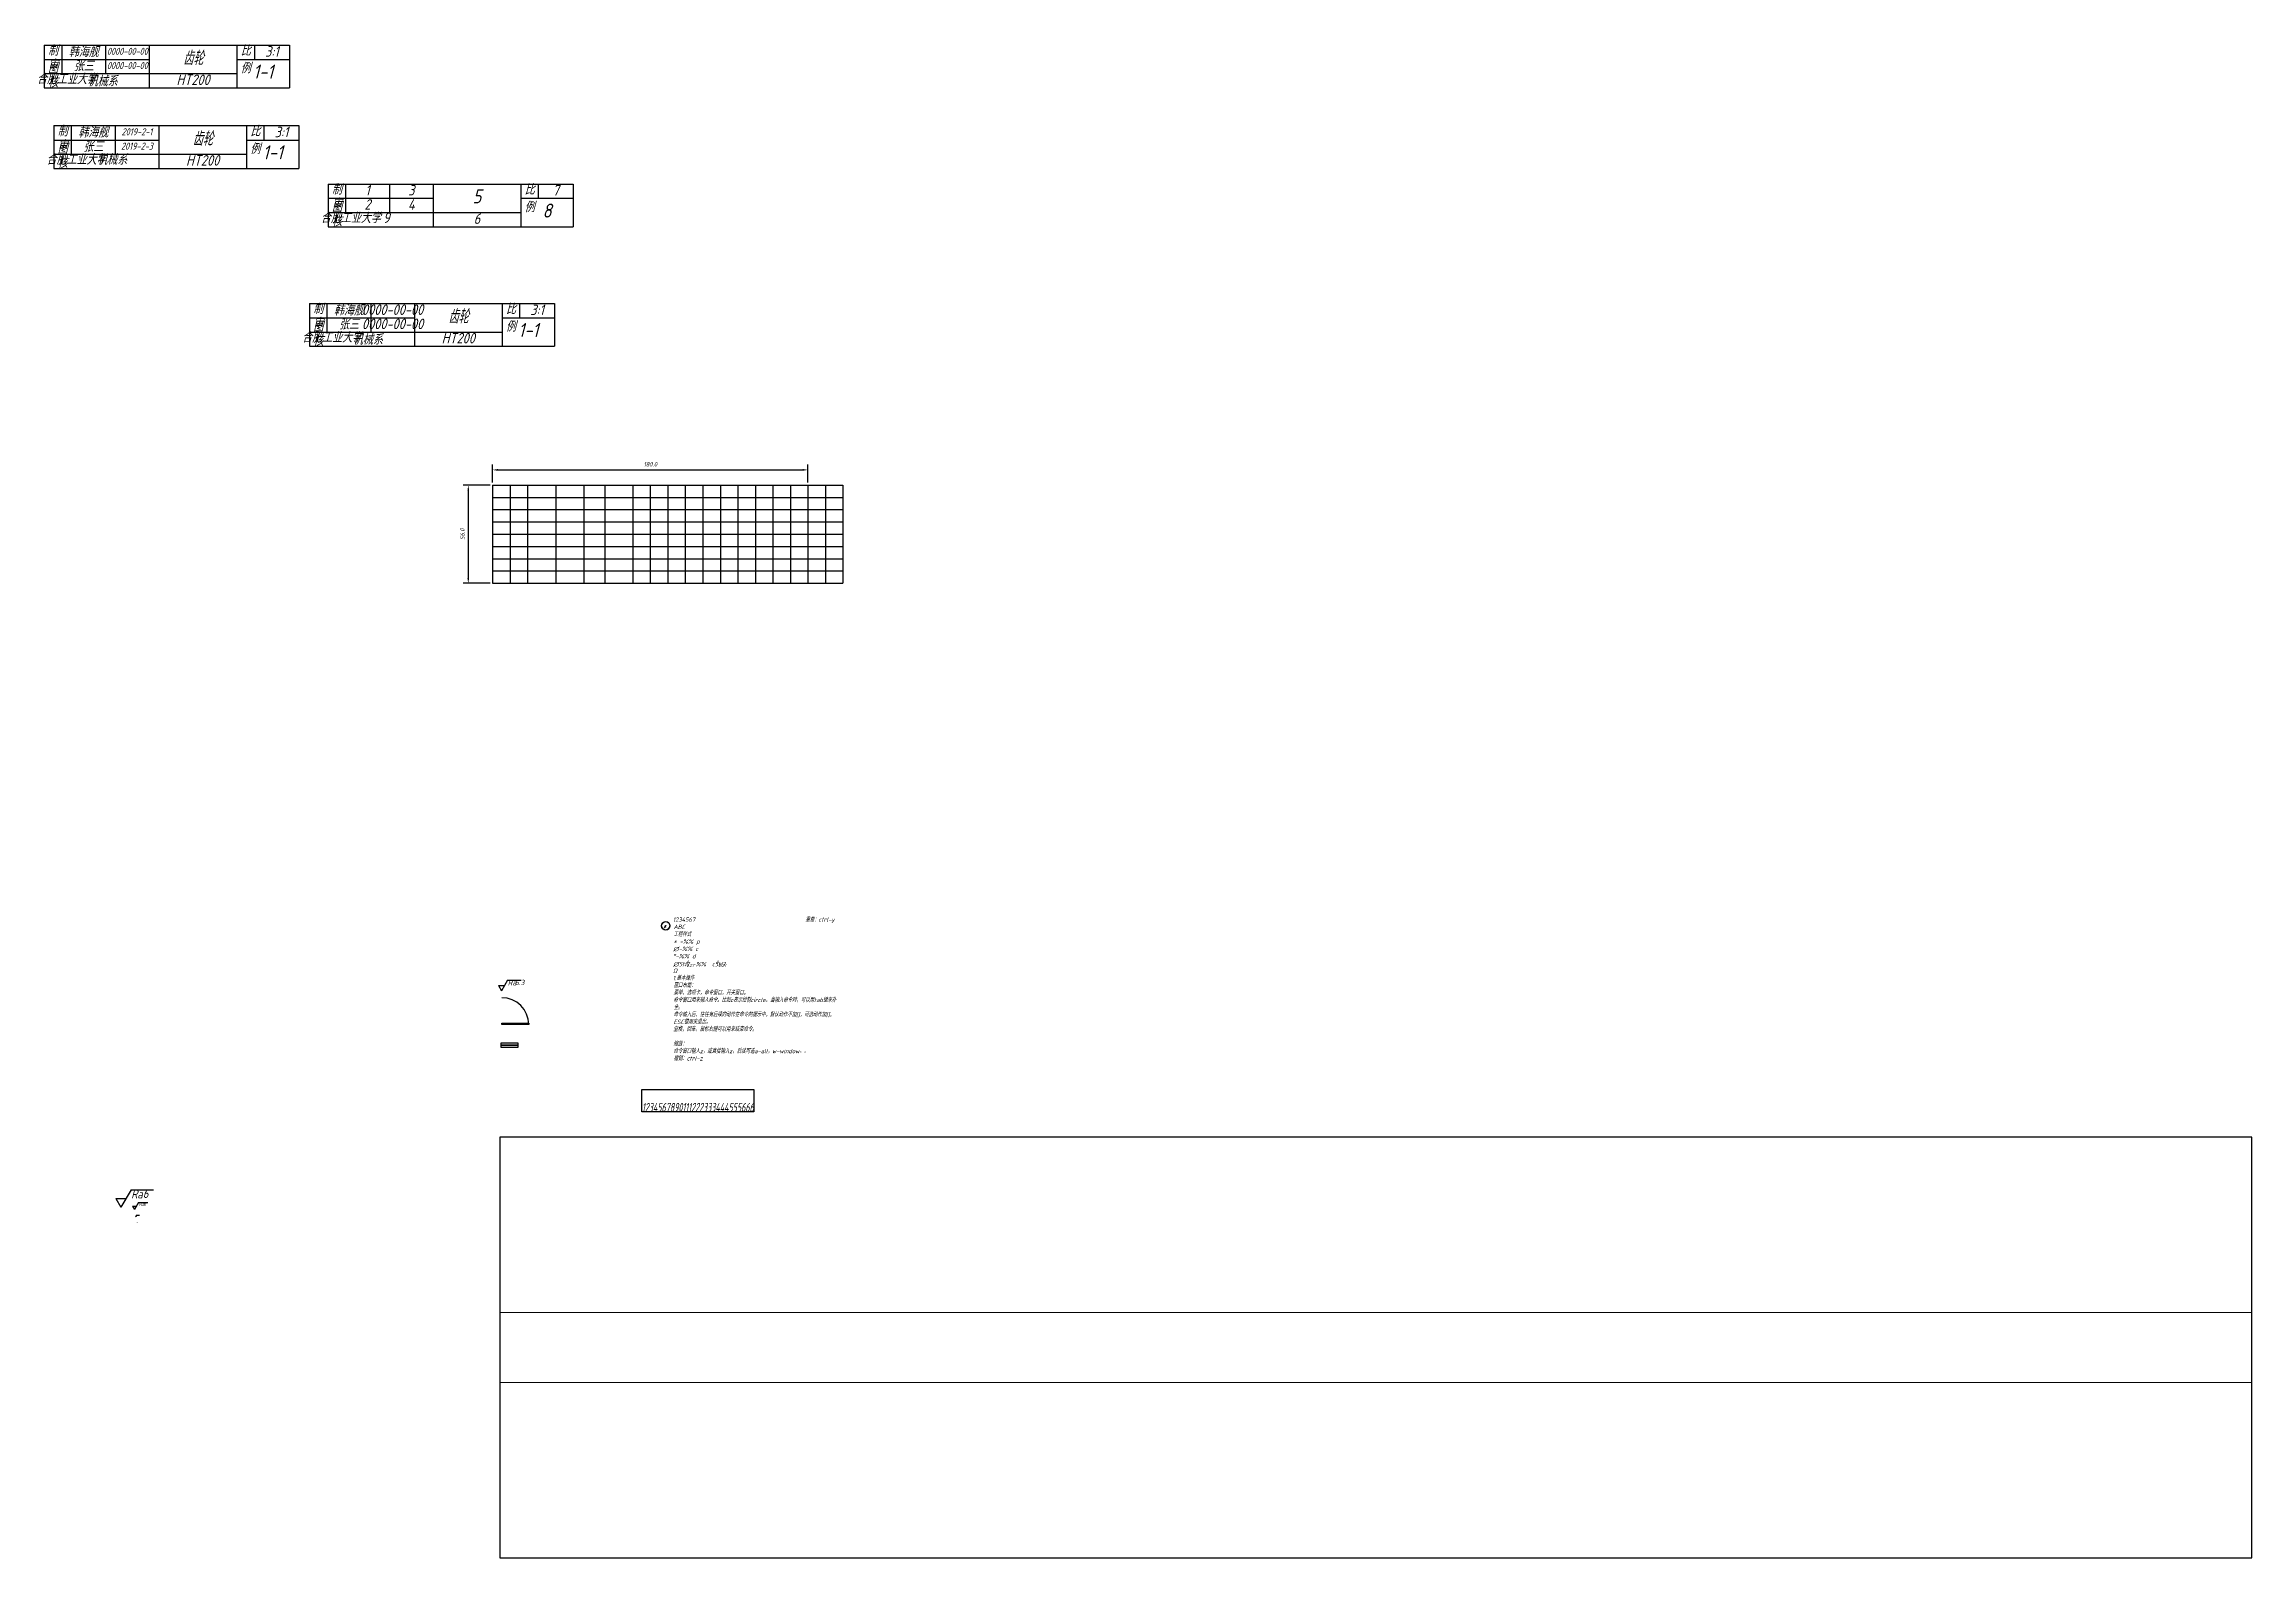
# Model space of a CAD drawing. Header units: millimetres. Extents: x 12848 to 15189, y -2390 to -86.
# Drawn here: x 12848 to 14108, y -950 to -86 of the extents above; entities that cross this region are included whole.
import ezdxf
from ezdxf.enums import TextEntityAlignment as Align

# ---------------------------------------------------------------- set-up
doc = ezdxf.new("R2010")
doc.units = ezdxf.units.MM
doc.layers.add('粗实线', color=7, linetype='Continuous', lineweight=30)
doc.layers.add('细实线', color=3, linetype='Continuous', lineweight=0, plot=False)
doc.layers.add('视口', color=7, linetype='Continuous', plot=False)
doc.styles.add('工程样式', font='gbeitc.shx', dxfattribs={"bigfont": 'gbcbig.shx'})
doc.styles.add('艺术字', font='SIMKAI.TTF')
doc.dimstyles.new('gongchen', dxfattribs={"dimtxt": 2.5, "dimasz": 3, "dimexe": 3, "dimexo": 1.5, "dimgap": 2, "dimtad": 1, "dimdec": 1, "dimzin": 3, "dimdsep": 46, "dimtxsty": '工程样式', "dimcen": 3, "dimdle": 3, "dimazin": 2, "dimtfac": 1, "dimtdec": 1, "dimtofl": 0, "dimtmove": 0, "dimatfit": 3, "dimfxl": 1, "dimfrac": 1, "dimtolj": 1, "dimtzin": 0, "dimarcsym": 0})

# ---------------------------------------------------------------- blocks, each defined once
blk = doc.blocks.new('粗糙度')
for p, q in [((-0.29, 0.5), (0.29, 0.5)), ((-0.29, 0.5), (0, 0)), ((0.58, 1), (0, 0)), ((0.58, 1), (1.87, 1))]:
    blk.add_line(p, q)
at = {"style": '工程样式'}
blk.add_text('Ra', height=0.5, dxfattribs=at).set_placement((0.59, 0.5))
blk.add_attdef('1', (1.26, 0.53), '', height=0.5, dxfattribs=at)
blk = doc.blocks.new('门')
blk.add_lwpolyline([(0, 1.7), (30.6, 1.7), (30.6, 0), (0, 0)], close=True)
blk.add_arc((0, 0), 30.6, 0, 90)
blk = doc.blocks.new('窗')
at = {"layer": '粗实线'}
for p, q in [((1000, 240), (0, 240)), ((0, 240), (0, 0)), ((1000, 0), (1000, 240)), ((0, 0), (1000, 0))]:
    blk.add_line(p, q, dxfattribs=at)
at = {"layer": '细实线'}
for p, q in [((1000, 140), (0, 140)), ((0, 100), (1000, 100))]:
    blk.add_line(p, q, dxfattribs=at)
blk = doc.blocks.new('*T11')
at = {"layer": '视口', "color": 0, "linetype": 'ByBlock', "lineweight": -2}
for p, q in [((0, 0), (200, 0)), ((0, 0), (0, -56)), ((10, 0), (10, -56)), ((20, 0), (20, -56)), ((36, 0), (36, -56)), ((52, 0), (52, -56)), ((64, 0), (64, -56)), ((80, 0), (80, -56)), ((90, 0), (90, -56)), ((100, 0), (100, -56)), ((110, 0), (110, -56)), ((120, 0), (120, -56)), ((130, 0), (130, -56)), ((140, 0), (140, -56)), ((150, 0), (150, -56)), ((160, 0), (160, -56)), ((170, 0), (170, -56)), ((180, 0), (180, -56)), ((190, 0), (190, -56)), ((200, 0), (200, -56)), ((0, -7), (200, -7)), ((0, -14), (200, -14)), ((0, -21), (200, -21)), ((0, -28), (200, -28)), ((0, -35), (200, -35)), ((0, -42), (200, -42)), ((0, -49), (200, -49)), ((0, -56), (200, -56))]:
    blk.add_line(p, q, dxfattribs=at)
blk = doc.blocks.new('*D12')
at = {"layer": 'Defpoints', "color": 0}
for p in [(13103.9, -337.7), (13283.9, -329), (13283.9, -337.7)]:
    blk.add_point(p, dxfattribs=at)
at = {"layer": '视口', "color": 0, "lineweight": -2}
for p, q in [((13103.9, -336.2), (13103.9, -326)), ((13283.9, -336.2), (13283.9, -326)), ((13106.9, -329), (13280.9, -329))]:
    blk.add_line(p, q, dxfattribs=at)
at = {"layer": '视口', "color": 0}
for points in [[(13106.9, -328.5), (13106.9, -329.5), (13103.9, -329)], [(13280.9, -328.5), (13280.9, -329.5), (13283.9, -329)]]:
    blk.add_solid(points, dxfattribs=at)
at = {"layer": '视口', "color": 0, "insert": (13193.9, -325.8), "char_height": 2.5, "attachment_point": 5, "style": '工程样式'}
blk.add_mtext('\\A1;180.0', dxfattribs=at)
blk = doc.blocks.new('*D13')
at = {"layer": 'Defpoints', "color": 0}
for p in [(13103.9, -337.7), (13090, -393.7), (13103.9, -393.7)]:
    blk.add_point(p, dxfattribs=at)
at = {"layer": '视口', "color": 0, "lineweight": -2}
for p, q in [((13102.4, -337.7), (13087, -337.7)), ((13090, -340.7), (13090, -390.7)), ((13102.4, -393.7), (13087, -393.7))]:
    blk.add_line(p, q, dxfattribs=at)
at = {"layer": '视口', "color": 0}
for points in [[(13089.5, -340.7), (13090.5, -340.7), (13090, -337.7)], [(13089.5, -390.7), (13090.5, -390.7), (13090, -393.7)]]:
    blk.add_solid(points, dxfattribs=at)
at = {"layer": '视口', "color": 0, "insert": (13086.7, -365.7), "char_height": 2.5, "attachment_point": 5, "rotation": 90, "style": '工程样式'}
blk.add_mtext('\\A1;56.0', dxfattribs=at)
blk = doc.blocks.new('教学标题栏')
at = {"layer": '视口'}
for p, q in [((-140, 24.4), (0, 24.4)), ((-140, 24.4), (-140, 0)), ((-140, 16.2), (-80, 16.2)), ((-130, 24.4), (-130, 8.1)), ((-105, 24.4), (-105, 8.1)), ((-80, 24.4), (-80, 0)), ((-30, 24.4), (-30, 0)), ((-30, 16.2), (0, 16.2)), ((-20, 24.4), (-20, 16.2)), ((0, 24.4), (0, 0)), ((-140, 8.1), (-30, 8.1)), ((-140, 0), (0, 0))]:
    blk.add_line(p, q, dxfattribs=at)
at = {"layer": '视口', "char_height": 6, "attachment_point": 2, "style": '工程样式'}
for s, insert, width in [('制图', (-135, 24.3), 9.88), ('审核', (-135, 16.2), 9.88), ('比例', (-25, 24.3), 9.88), ('合肥工业大学', (-127.1, 8.1), 59.88)]:
    blk.add_mtext(s, dxfattribs=dict(at, insert=insert, width=width))
at = {"layer": '视口', "style": '工程样式'}
for tag, height, p in [('2', 6, (-117.5, 12.7)), ('1', 6, (-117.5, 20.9)), ('3', 4, (-92.5, 20.9)), ('4', 4, (-92.5, 12.7)), ('5', 8, (-55, 17.4)), ('8', 8, (-15, 9.2)), ('7', 6, (-10, 20.8)), ('6', 6, (-55, 4.6))]:
    blk.add_attdef(tag, text='', height=height, dxfattribs=at).set_placement(p, align=Align.MIDDLE)
blk.add_attdef('9', text='', height=6, dxfattribs=at).set_placement((-106.7, 8.1), align=Align.TOP_CENTER)

msp = doc.modelspace()

# ---------------------------------------------------------------- linework, layer by layer
at = {"layer": '细实线'}
for p, q in [((13200.47, -589.09), (13200.56, -589.09)), ((13200.48, -588.86), (13200.57, -588.87)), ((13200.48, -589.33), (13200.57, -589.32)), ((13200.52, -588.63), (13200.61, -588.65)), ((13200.52, -589.55), (13200.61, -589.54)), ((13200.58, -588.41), (13200.66, -588.44)), ((13200.58, -589.78), (13200.66, -589.75)), ((13200.66, -588.19), (13200.74, -588.23)), ((13200.66, -590), (13200.74, -589.96)), ((13200.76, -587.99), (13200.84, -588.03)), ((13200.76, -590.2), (13200.84, -590.16)), ((13200.89, -587.79), (13200.97, -587.85)), ((13200.89, -590.4), (13200.97, -590.34)), ((13201.04, -587.61), (13201.11, -587.67)), ((13201.04, -590.58), (13201.11, -590.51)), ((13201.2, -587.45), (13201.26, -587.52)), ((13201.2, -590.74), (13201.26, -590.67)), ((13201.38, -587.3), (13201.43, -587.38)), ((13201.38, -590.89), (13201.43, -590.81)), ((13201.57, -587.17), (13201.62, -587.26)), ((13201.57, -591.01), (13201.62, -590.93)), ((13201.78, -587.07), (13201.82, -587.15)), ((13201.78, -591.12), (13201.82, -591.03)), ((13202, -586.99), (13202.03, -587.07)), ((13202, -591.2), (13202.03, -591.11)), ((13202.22, -586.93), (13202.24, -587.02)), ((13202.22, -591.26), (13202.24, -591.17)), ((13202.45, -586.89), (13202.46, -586.98)), ((13202.45, -591.3), (13202.46, -591.21)), ((13202.68, -586.88), (13202.68, -586.97)), ((13202.68, -591.31), (13202.68, -591.22)), ((13202.91, -586.89), (13202.9, -586.98)), ((13202.91, -591.3), (13202.9, -591.21)), ((13203.14, -586.93), (13203.12, -587.02)), ((13203.14, -591.26), (13203.12, -591.17)), ((13203.37, -586.99), (13203.34, -587.07)), ((13203.37, -591.2), (13203.34, -591.11)), ((13203.58, -587.07), (13203.55, -587.15)), ((13203.58, -591.12), (13203.55, -591.03)), ((13203.79, -587.17), (13203.74, -587.26)), ((13203.79, -591.01), (13203.74, -590.93)), ((13203.99, -587.3), (13203.93, -587.38)), ((13203.99, -590.89), (13203.93, -590.81)), ((13204.17, -587.45), (13204.1, -587.52)), ((13204.17, -590.74), (13204.1, -590.67)), ((13204.33, -587.61), (13204.26, -587.67)), ((13204.33, -590.58), (13204.26, -590.51)), ((13204.48, -587.79), (13204.4, -587.85)), ((13204.48, -590.4), (13204.4, -590.34)), ((13204.6, -587.99), (13204.52, -588.03)), ((13204.6, -590.2), (13204.52, -590.16)), ((13204.71, -588.19), (13204.62, -588.23)), ((13204.71, -590), (13204.62, -589.96)), ((13204.79, -588.41), (13204.7, -588.44)), ((13204.79, -589.78), (13204.7, -589.75)), ((13204.85, -588.63), (13204.76, -588.65)), ((13204.85, -589.55), (13204.76, -589.54)), ((13204.89, -588.86), (13204.79, -588.87)), ((13204.89, -589.33), (13204.79, -589.32)), ((13204.9, -589.09), (13204.81, -589.09))]:
    msp.add_line(p, q, dxfattribs=at)
at = {"layer": '视口'}
for p, q in [((13009.96, -165.9), (13149.96, -165.9)), ((13009.96, -165.9), (13009.96, -190.26)), ((13009.96, -174.02), (13069.96, -174.02)), ((13019.96, -165.9), (13019.96, -182.14)), ((13044.96, -165.9), (13044.96, -182.14)), ((13069.96, -165.9), (13069.96, -190.26)), ((13119.96, -165.9), (13119.96, -190.26)), ((13119.96, -174.02), (13149.96, -174.02)), ((13129.96, -165.9), (13129.96, -174.02)), ((13149.96, -165.9), (13149.96, -190.26)), ((13009.96, -182.14), (13119.96, -182.14)), ((13009.96, -190.26), (13149.96, -190.26)), ((13200.37, -589.09), (13200.56, -589.09)), ((13200.68, -587.94), (13200.84, -588.03)), ((13200.68, -590.25), (13200.84, -590.16)), ((13201.53, -587.09), (13201.62, -587.26)), ((13201.53, -591.09), (13201.62, -590.93)), ((13202.68, -586.79), (13202.68, -586.97)), ((13202.68, -591.4), (13202.68, -591.22)), ((13203.84, -587.09), (13203.74, -587.26)), ((13203.84, -591.09), (13203.74, -590.93)), ((13204.68, -587.94), (13204.52, -588.03)), ((13204.68, -590.25), (13204.52, -590.16)), ((13204.99, -589.09), (13204.81, -589.09)), ((12899.96, -754.73), (12900.17, -755.09)), ((12899.96, -754.73), (12900.38, -754.73)), ((12900.67, -754.23), (12900.17, -755.09)), ((12900.67, -754.23), (12902.37, -754.23))]:
    msp.add_line(p, q, dxfattribs=at)
msp.add_lwpolyline([(13202.63, -589.16), (13201.78, -590.34)], dxfattribs=at)
for points in [[(13202.68, -589.01, 0, 0, 0), (13202.68, -588.88, 0.1, 0, 0), (13202.68, -587.9, 0, 0, 0)], [(13202.77, -589.09, 0, 0, 0), (13202.91, -589.09, 0.05, 0, 0), (13204.17, -589.09, 0, 0, 0)]]:
    msp.add_lwpolyline(points, format="xyseb", dxfattribs=at)
msp.add_lwpolyline([(13189.14, -682.49), (13252.97, -682.49), (13252.97, -695.19), (13189.14, -695.19)], close=True, dxfattribs=at)
for radius in [2.43, 0.0861]:
    msp.add_circle((13202.68, -589.09), radius, dxfattribs=at)

# ---------------------------------------------------------------- block references
msp.add_blockref('*T11', (13103.89, -337.67))
at = {"layer": '细实线', "xscale": 0.01, "yscale": 0.01, "zscale": 0.01}
msp.add_blockref('窗', (13108.49, -658.41), dxfattribs=at)
at = {"layer": '细实线'}
msp.add_blockref('窗', (13108.1, -949.73), dxfattribs=at)
at = {"layer": '视口'}
ref = msp.add_blockref('教学标题栏', (12987.9, -111.01), dxfattribs=at)
ref.add_attrib('9', '机械系', dxfattribs={"height": 6, "style": '工程样式'}).set_placement((12881.19, -106.82), align=Align.MIDDLE)
ref.add_attrib('8', '1-1', dxfattribs={"height": 8, "style": '工程样式'}).set_placement((12972.9, -101.77), align=Align.MIDDLE)
ref.add_attrib('5', '齿轮', dxfattribs={"height": 8, "style": '工程样式'}).set_placement((12932.9, -93.65), align=Align.MIDDLE)
ref.add_attrib('6', 'HT200', dxfattribs={"height": 6, "style": '工程样式'}).set_placement((12932.9, -106.39), align=Align.MIDDLE)
ref.add_attrib('7', '3:1', dxfattribs={"height": 6, "style": '工程样式'}).set_placement((12977.9, -90.21), align=Align.MIDDLE)
ref.add_attrib('4', '0000-00-00', dxfattribs={"height": 4, "style": '工程样式'}).set_placement((12895.4, -98.27), align=Align.MIDDLE)
ref.add_attrib('3', '0000-00-00', dxfattribs={"height": 4, "style": '工程样式'}).set_placement((12895.4, -90.15), align=Align.MIDDLE)
ref.add_attrib('2', '张三', dxfattribs={"height": 6, "style": '工程样式'}).set_placement((12870.4, -98.27), align=Align.MIDDLE)
ref.add_attrib('1', '韩海舰', dxfattribs={"height": 6, "style": '工程样式'}).set_placement((12870.4, -90.15), align=Align.MIDDLE)
msp.add_blockref('教学标题栏', (12993.37, -156.98), dxfattribs=at).add_auto_attribs({'9': '机械系', '8': '1-1', '5': '齿轮', '6': 'HT200', '7': '3:1', '4': '2019-2-3', '3': '2019-2-1', '2': '张三', '1': '韩海舰'})
ref = msp.add_blockref('教学标题栏', (13139.28, -258.44), dxfattribs=at)
ref.add_attrib('9', '机械系', dxfattribs={"height": 6, "style": '工程样式'}).set_placement((13032.57, -254.26), align=Align.MIDDLE)
ref.add_attrib('8', '1-1', dxfattribs={"height": 8, "style": '工程样式'}).set_placement((13124.28, -249.2), align=Align.MIDDLE)
ref.add_attrib('5', '齿轮', dxfattribs={"height": 8, "style": '工程样式'}).set_placement((13084.28, -241.08), align=Align.MIDDLE)
ref.add_attrib('6', 'HT200', dxfattribs={"height": 6, "style": '工程样式'}).set_placement((13084.28, -253.82), align=Align.MIDDLE)
ref.add_attrib('7', '3:1', dxfattribs={"height": 6, "style": '工程样式'}).set_placement((13129.28, -237.64), align=Align.MIDDLE)
ref.add_attrib('4', '0000-00-00', dxfattribs={"height": 6, "style": '工程样式'}).set_placement((13046.78, -245.7), align=Align.MIDDLE)
ref.add_attrib('3', '0000-00-00', dxfattribs={"height": 6, "style": '工程样式'}).set_placement((13046.78, -237.58), align=Align.MIDDLE)
ref.add_attrib('2', '张三', dxfattribs={"height": 6, "style": '工程样式'}).set_placement((13021.78, -245.7), align=Align.MIDDLE)
ref.add_attrib('1', '韩海舰', dxfattribs={"height": 6, "style": '工程样式'}).set_placement((13021.78, -237.58), align=Align.MIDDLE)
for p, xscale, yscale, zscale, values in [((13109, -626.13), 6, 6, 6, {'1': '6.3'}), ((12891.68, -749.69), 10, 10, 10, {'1': '6'}), ((12899.52, -750.99), 4, 4, 4, {'1': '8'})]:
    msp.add_blockref('粗糙度', p, dxfattribs=dict(at, xscale=xscale, yscale=yscale, zscale=zscale)).add_auto_attribs(values)
at = {"layer": '视口', "xscale": 0.5, "yscale": 0.5, "zscale": 0.5}
msp.add_blockref('门', (13109.18, -645.43), dxfattribs=at)

# ---------------------------------------------------------------- texts
at = {"layer": '视口', "style": '艺术字'}
for s, p in [('9', (13200.77, -589.09)), ('10', (13201.03, -588.14)), ('8', (13201.03, -590.05)), ('11', (13201.73, -587.44)), ('7', (13201.73, -590.75)), ('12', (13202.68, -587.18)), ('6', (13202.68, -591)), ('5', (13203.64, -590.75)), ('1', (13203.64, -587.44)), ('2', (13204.34, -588.14)), ('4', (13204.34, -590.05)), ('3', (13204.59, -589.09))]:
    msp.add_text(s, height=0.2, dxfattribs=at).set_placement(p, align=Align.MIDDLE)
msp.add_text('Casio', height=0.2, dxfattribs=at).set_placement((13202.68, -590.33), align=Align.CENTER)
at = {"layer": '视口', "style": '工程样式'}
for s, height, p in [('1234567', 2.5, (13206.74, -586.84)), ('ABC', 2.5, (13207.15, -591)), ('∅-%%%%%% c', 2.5, (13206.94, -603.5)), ('工程样式', 2.5, (13207.12, -595.17)), ('± -%%%%%% p', 2.5, (13207.15, -599.34)), ('∅5H7', 2.5, (13206.94, -612.23)), ('Ω', 2.5, (13206.76, -616)), ('1.基本操作', 2.5, (13206.74, -620.17)), ('°-%%%%%% d', 2.5, (13206.79, -607.67)), ('-0.27', 1.75, (13213.22, -612.58)), (' 0', 1.75, (13213.4, -610.69)), ('-%%%%%%  c5H7', 2.5, (13217.96, -612.23)), ('0', 1.75, (13231.58, -610.69)), ('-0.27', 1.75, (13231.58, -612.58)), ('菜单，选项卡，命令窗口，开关窗口。', 2.5, (13207.15, -628.5)), ('窗口布局：', 2.5, (13207.12, -624.34)), ('命令窗口用来输入命令。比如c表示绘制circle。当输入命令时，可以用tab键来补', 2.5, (13207.12, -632.67)), ('全。', 2.5, (13207.17, -636.84)), ('ESC键用来退出。', 2.5, (13207.15, -645.17)), ('命令输入后，往往有后续的动作在命令的提示中，默认动作不加[]，可选动作加[]。', 2.5, (13207.12, -641)), ('空格，回车，鼠标右键可以用来结束命令。', 2.5, (13207.04, -649.34)), ('缩放：', 2.5, (13207.09, -657.67)), ('撤销：ctrl-z', 2.5, (13207.2, -666)), ('命令窗口输入z，或直接输入z，后续可选a-all，w-window。。', 2.5, (13207.12, -661.84))]:
    msp.add_text(s, height=height, dxfattribs=at).set_placement(p)
at = {"layer": '视口', "style": '工程样式', "width": 0.80311}
msp.add_text('1234567890111222333444555666', height=5, dxfattribs=at).set_placement((13189.14, -695.19), (13252.97, -695.19), align=Align.FIT)
at = {"layer": '视口', "style": '工程样式'}
msp.add_text('Ra', height=0.5, dxfattribs=at).set_placement((12900.67, -758.79), align=Align.BOTTOM_LEFT)
for s, insert, char_height, width, attachment_point in [('制图', (13014.96, -165.96), 6, 9.88, 2), ('审核', (13014.96, -174.08), 6, 9.88, 2), ('比例', (13124.96, -165.96), 6, 9.88, 2), ('合肥工业大学', (13022.87, -182.2), 6, 59.88, 2), ('\\A1;重做：ctrl-y\\P ', (13282.42, -584.34), 2.5, 74.1638, 1)]:
    msp.add_mtext(s, dxfattribs=dict(at, insert=insert, char_height=char_height, width=width, attachment_point=attachment_point))
for tag, text, height, p in [('2', '张三', 6, (13032.46, -177.52)), ('1', '韩海舰', 6, (13032.46, -169.4)), ('3', '0000-00-00', 6, (13057.46, -169.4)), ('4', '0000-00-00', 6, (13057.46, -177.52)), ('5', '齿轮', 8, (13094.96, -172.9)), ('7', '3:1', 6, (13139.96, -169.46)), ('6', 'HT200', 6, (13094.96, -185.64)), ('8', '1-1', 8, (13134.96, -181.02))]:
    msp.add_attdef(tag, text=text, height=height, dxfattribs=at).set_placement(p, align=Align.MIDDLE)
msp.add_attdef('9', text='机械系', height=6, dxfattribs=at).set_placement((13043.25, -182.14), align=Align.TOP_CENTER)
msp.add_attdef('1', (12901.55, -754.79), '1', height=0.5, dxfattribs=at)

# ---------------------------------------------------------------- dimensions: what is measured, and where the dimension line sits
at = {"layer": '视口'}
dim = msp.add_linear_dim(base=(13283.89, -329.01), p1=(13103.89, -337.67), p2=(13283.89, -337.67), dimstyle='gongchen', dxfattribs=at)
dim.commit()
dim.dimension.update_dxf_attribs({"geometry": '*D12', "text_midpoint": (13193.89, -325.76)})
dim = msp.add_linear_dim(base=(13089.96, -393.67), p1=(13103.89, -337.67), p2=(13103.89, -393.67), angle=90, dimstyle='gongchen', dxfattribs=at)
dim.commit()
dim.dimension.update_dxf_attribs({"geometry": '*D13', "text_midpoint": (13086.71, -365.67)})

doc.saveas('drawing.dxf')
